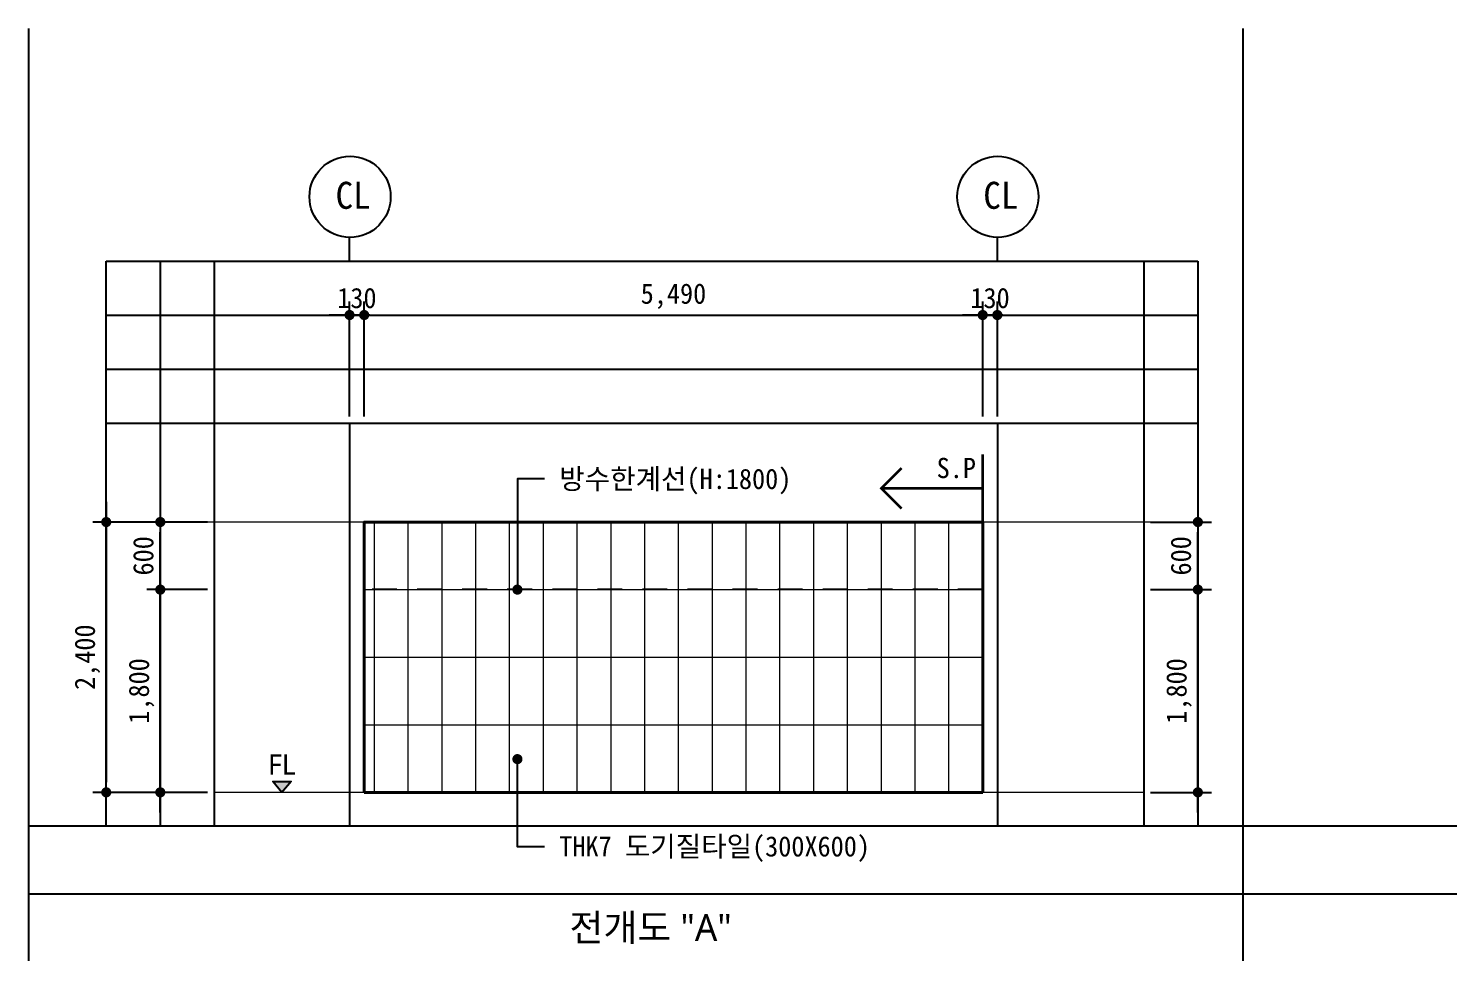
# Model space of a CAD drawing. Header units: millimetres. Extents: x -423835 to -174325, y -1379898 to -1311126.
# Drawn here: x -401793 to -389186, y -1354972 to -1346766 of the extents above; entities that cross this region are included whole.
import ezdxf
from ezdxf.enums import TextEntityAlignment as Align

# ---------------------------------------------------------------- set-up
doc = ezdxf.new("R2010")
doc.units = ezdxf.units.MM
doc.header["$LTSCALE"] = 100
doc.header["$MEASUREMENT"] = 0
doc.header["$PDSIZE"] = -10
doc.linetypes.add('HID', pattern=[2, 1.1, -0.9])
doc.layers.get('0').update_dxf_attribs({"linetype": 'CONTINUOUS'})
doc.layers.get('Defpoints').update_dxf_attribs({"color": 153, "linetype": 'CONTINUOUS'})
for name, color, linetype, lineweight in [('A-AXIS-BUBL', 7, 'CONTINUOUS', 25), ('A-ELEV-LIN1', 2, 'CONTINUOUS', 40), ('A-MKXS-TEXT1', 3, 'CONTINUOUS', 25), ('A-WAXK-PATT', 8, 'CONTINUOUS', 18), ('A-XXXX-FIN2', 6, 'CONTINUOUS', 20), ('A-XXXX-SYMB', 7, 'CONTINUOUS', 25), ('A-XXXX-TXT2', 3, 'CONTINUOUS', 25)]:
    doc.layers.add(name, color=color, linetype=linetype, lineweight=lineweight)
for name, color, linetype in [('A-DIMS', 7, 'CONTINUOUS'), ('A-MKXS-LEAD', 7, 'CONTINUOUS'), ('AA-AXIS-LINE-1', 1, 'CONTINUOUS'), ('IN-F-PAT', 8, 'CONTINUOUS'), ('IN-TEXT-FIN', 3, 'CONTINUOUS'), ('방수', 7, 'HID')]:
    doc.layers.add(name, color=color, linetype=linetype)
doc.layers.add('A-XXXX-NPLT', color=144, linetype='CONTINUOUS', lineweight=0, plot=False)
doc.styles.add('HY울릉도L', font='')
doc.styles.add('돋움체', font='')
doc.styles.add('맑은 고딕', font='malgun.ttf')
doc.styles.add('맑은고딕', font='malgun.ttf')
doc.styles.get('HY울릉도L').set_extended_font_data('HYwulM')
doc.styles.get('돋움체').set_extended_font_data('DotumChe')
doc.dimstyles.new('CDIM', dxfattribs={"dimtxt": 3, "dimasz": 1.5, "dimexe": 2, "dimexo": 1, "dimgap": 1, "dimtad": 1, "dimdec": 0, "dimrnd": 0.5, "dimzin": 0, "dimdsep": 32, "dimlunit": 6, "dimtxsty": 'HY울릉도L', "dimblk1": '_CIDOT', "dimblk2": '_CIDOT', "dimsah": 1, "dimcen": 5.5, "dimclrd": 2, "dimclre": 2, "dimclrt": 7, "dimadec": 0, "dimazin": 0, "dimtfac": 1, "dimtdec": 0, "dimtix": 1, "dimtmove": 2, "dimatfit": 1, "dimldrblk": '_CIDOT', "dimfxl": 1, "dimtolj": 1, "dimtzin": 0, "dimlwd": -1, "dimarcsym": 0})

# ---------------------------------------------------------------- blocks, each defined once
blk = doc.blocks.new('_CIDOT')
at = {"color": 0, "linetype": 'ByBlock'}
blk.add_line((2, 0), (-1, 0), dxfattribs=at)
at = {"color": 0, "linetype": 'ByBlock', "const_width": 0.5}
blk.add_lwpolyline([(-0.25, 0, 1), (0.25, 0, 1)], format="xyb", close=True, dxfattribs=at)
blk = doc.blocks.new('*D395')
at = {"layer": 'A-DIMS', "lineweight": -2, "transparency": 16777216}
for p, q in [((-400202, -1351149), (-401222, -1351149)), ((-400202, -1353549), (-401222, -1353549))]:
    blk.add_line(p, q, dxfattribs=at)
at = {"layer": 'A-DIMS', "transparency": 16777216}
blk.add_line((-401102, -1351239), (-401102, -1353459), dxfattribs=at)
at = {"layer": 'Defpoints', "color": 0, "transparency": 16777216}
for p in [(-400142, -1351149), (-401102, -1353549), (-400142, -1353549)]:
    blk.add_point(p, dxfattribs=at)
at = {"layer": 'A-DIMS', "transparency": 16777216, "xscale": 90, "yscale": 90, "zscale": 90}
for p, rotation in [((-401102, -1351149), 90), ((-401102, -1353549), 270)]:
    blk.add_blockref('_CIDOT', p, dxfattribs=dict(at, rotation=rotation))
at = {"layer": 'A-DIMS', "color": 3, "transparency": 16777216, "insert": (-401269, -1352349), "char_height": 180, "attachment_point": 5, "rotation": 90, "style": '돋움체'}
blk.add_mtext('\\A1;2,400', dxfattribs=at)
blk = doc.blocks.new('*D396')
at = {"layer": 'A-DIMS', "lineweight": -2, "transparency": 16777216}
for p, q in [((-400202, -1351749), (-400742, -1351749)), ((-400202, -1353549), (-400742, -1353549))]:
    blk.add_line(p, q, dxfattribs=at)
at = {"layer": 'A-DIMS', "transparency": 16777216}
blk.add_line((-400622, -1353459), (-400622, -1351839), dxfattribs=at)
at = {"layer": 'Defpoints', "color": 0, "transparency": 16777216}
for p in [(-400622, -1351749), (-400142, -1351749), (-400142, -1353549)]:
    blk.add_point(p, dxfattribs=at)
at = {"layer": 'A-DIMS', "transparency": 16777216, "xscale": 90, "yscale": 90, "zscale": 90}
for p, rotation in [((-400622, -1351749), 90), ((-400622, -1353549), 270)]:
    blk.add_blockref('_CIDOT', p, dxfattribs=dict(at, rotation=rotation))
at = {"layer": 'A-DIMS', "color": 3, "transparency": 16777216, "insert": (-400789, -1352649), "char_height": 180, "attachment_point": 5, "rotation": 90, "style": '돋움체'}
blk.add_mtext('\\A1;1,800', dxfattribs=at)
blk = doc.blocks.new('*D397')
at = {"layer": 'A-DIMS', "lineweight": -2, "transparency": 16777216}
for p, q in [((-400202, -1351149), (-400742, -1351149)), ((-400202, -1351749), (-400742, -1351749))]:
    blk.add_line(p, q, dxfattribs=at)
at = {"layer": 'A-DIMS', "transparency": 16777216}
blk.add_line((-400622, -1351659), (-400622, -1351239), dxfattribs=at)
at = {"layer": 'Defpoints', "color": 0, "transparency": 16777216}
for p in [(-400622, -1351149), (-400142, -1351149), (-400142, -1351749)]:
    blk.add_point(p, dxfattribs=at)
at = {"layer": 'A-DIMS', "transparency": 16777216, "xscale": 90, "yscale": 90, "zscale": 90}
for p, rotation in [((-400622, -1351149), 90), ((-400622, -1351749), 270)]:
    blk.add_blockref('_CIDOT', p, dxfattribs=dict(at, rotation=rotation))
at = {"layer": 'A-DIMS', "color": 3, "transparency": 16777216, "insert": (-400772, -1351449), "char_height": 180, "attachment_point": 5, "rotation": 90, "style": '돋움체'}
blk.add_mtext('\\A1;600', dxfattribs=at)
blk = doc.blocks.new('*D398')
at = {"layer": 'A-DIMS', "lineweight": -2, "transparency": 16777216}
for p, q in [((-391832, -1351749), (-391292, -1351749)), ((-391832, -1353549), (-391292, -1353549))]:
    blk.add_line(p, q, dxfattribs=at)
at = {"layer": 'A-DIMS', "transparency": 16777216}
blk.add_line((-391412, -1353459), (-391412, -1351839), dxfattribs=at)
at = {"layer": 'Defpoints', "color": 0, "transparency": 16777216}
for p in [(-391892, -1351749), (-391412, -1351749), (-391892, -1353549)]:
    blk.add_point(p, dxfattribs=at)
at = {"layer": 'A-DIMS', "transparency": 16777216, "xscale": 90, "yscale": 90, "zscale": 90}
for p, rotation in [((-391412, -1351749), 90), ((-391412, -1353549), 270)]:
    blk.add_blockref('_CIDOT', p, dxfattribs=dict(at, rotation=rotation))
at = {"layer": 'A-DIMS', "color": 3, "transparency": 16777216, "insert": (-391579, -1352649), "char_height": 180, "attachment_point": 5, "rotation": 90, "style": '돋움체'}
blk.add_mtext('\\A1;1,800', dxfattribs=at)
blk = doc.blocks.new('*D399')
at = {"layer": 'A-DIMS', "lineweight": -2, "transparency": 16777216}
for p, q in [((-391832, -1351149), (-391292, -1351149)), ((-391832, -1351749), (-391292, -1351749))]:
    blk.add_line(p, q, dxfattribs=at)
at = {"layer": 'A-DIMS', "transparency": 16777216}
blk.add_line((-391412, -1351659), (-391412, -1351239), dxfattribs=at)
at = {"layer": 'Defpoints', "color": 0, "transparency": 16777216}
for p in [(-391892, -1351149), (-391412, -1351149), (-391892, -1351749)]:
    blk.add_point(p, dxfattribs=at)
at = {"layer": 'A-DIMS', "transparency": 16777216, "xscale": 90, "yscale": 90, "zscale": 90}
for p, rotation in [((-391412, -1351149), 90), ((-391412, -1351749), 270)]:
    blk.add_blockref('_CIDOT', p, dxfattribs=dict(at, rotation=rotation))
at = {"layer": 'A-DIMS', "color": 3, "transparency": 16777216, "insert": (-391562, -1351449), "char_height": 180, "attachment_point": 5, "rotation": 90, "style": '돋움체'}
blk.add_mtext('\\A1;600', dxfattribs=at)
blk = doc.blocks.new('*D400')
at = {"layer": 'A-DIMS', "lineweight": -2, "transparency": 16777216}
for p, q in [((-398812, -1350131), (-398812, -1349191)), ((-393322, -1350211), (-393322, -1349191))]:
    blk.add_line(p, q, dxfattribs=at)
at = {"layer": 'A-DIMS', "transparency": 16777216}
blk.add_line((-398722, -1349311), (-393412, -1349311), dxfattribs=at)
at = {"layer": 'Defpoints', "color": 0, "transparency": 16777216}
for p in [(-393322, -1349311), (-398812, -1350191), (-393322, -1350271)]:
    blk.add_point(p, dxfattribs=at)
at = {"layer": 'A-DIMS', "transparency": 16777216, "xscale": 90, "yscale": 90, "zscale": 90, "rotation": 180}
blk.add_blockref('_CIDOT', (-398812, -1349311), dxfattribs=at)
at = {"layer": 'A-DIMS', "transparency": 16777216, "xscale": 90, "yscale": 90, "zscale": 90}
blk.add_blockref('_CIDOT', (-393322, -1349311), dxfattribs=at)
at = {"layer": 'A-DIMS', "color": 3, "transparency": 16777216, "insert": (-396067, -1349144), "char_height": 180, "attachment_point": 5, "style": '돋움체'}
blk.add_mtext('\\A1;5,490', dxfattribs=at)
blk = doc.blocks.new('*D401')
at = {"layer": 'A-DIMS', "lineweight": -2, "transparency": 16777216}
for p, q in [((-398942, -1350211), (-398942, -1349191)), ((-398812, -1350211), (-398812, -1349191))]:
    blk.add_line(p, q, dxfattribs=at)
at = {"layer": 'A-DIMS', "transparency": 16777216}
for p, q in [((-399032, -1349311), (-399122, -1349311)), ((-398942, -1349311), (-398812, -1349311)), ((-398722, -1349311), (-398632, -1349311))]:
    blk.add_line(p, q, dxfattribs=at)
at = {"layer": 'Defpoints', "color": 0, "transparency": 16777216}
for p in [(-398812, -1349311), (-398942, -1350271), (-398812, -1350271)]:
    blk.add_point(p, dxfattribs=at)
at = {"layer": 'A-DIMS', "transparency": 16777216, "xscale": 90, "yscale": 90, "zscale": 90}
blk.add_blockref('_CIDOT', (-398942, -1349311), dxfattribs=at)
at = {"layer": 'A-DIMS', "transparency": 16777216, "xscale": 90, "yscale": 90, "zscale": 90, "rotation": 180}
blk.add_blockref('_CIDOT', (-398812, -1349311), dxfattribs=at)
at = {"layer": 'A-DIMS', "color": 3, "transparency": 16777216, "insert": (-398877, -1349161), "char_height": 180, "attachment_point": 5, "style": '돋움체'}
blk.add_mtext('\\A1;130', dxfattribs=at)
blk = doc.blocks.new('*D402')
at = {"layer": 'A-DIMS', "lineweight": -2, "transparency": 16777216}
for p, q in [((-393322, -1350211), (-393322, -1349191)), ((-393192, -1350211), (-393192, -1349191))]:
    blk.add_line(p, q, dxfattribs=at)
at = {"layer": 'A-DIMS', "transparency": 16777216}
for p, q in [((-393412, -1349311), (-393502, -1349311)), ((-393322, -1349311), (-393192, -1349311)), ((-393102, -1349311), (-393012, -1349311))]:
    blk.add_line(p, q, dxfattribs=at)
at = {"layer": 'Defpoints', "color": 0, "transparency": 16777216}
for p in [(-393192, -1349311), (-393322, -1350271), (-393192, -1350271)]:
    blk.add_point(p, dxfattribs=at)
at = {"layer": 'A-DIMS', "transparency": 16777216, "xscale": 90, "yscale": 90, "zscale": 90}
blk.add_blockref('_CIDOT', (-393322, -1349311), dxfattribs=at)
at = {"layer": 'A-DIMS', "transparency": 16777216, "xscale": 90, "yscale": 90, "zscale": 90, "rotation": 180}
blk.add_blockref('_CIDOT', (-393192, -1349311), dxfattribs=at)
at = {"layer": 'A-DIMS', "color": 3, "transparency": 16777216, "insert": (-393257, -1349161), "char_height": 180, "attachment_point": 5, "style": '돋움체'}
blk.add_mtext('\\A1;130', dxfattribs=at)

msp = doc.modelspace()

# ---------------------------------------------------------------- hatches: boundary and pattern name
at = {"layer": 'A-WAXK-PATT'}
h = msp.add_hatch(dxfattribs=at)
h.set_pattern_fill('벽타일63', color=256, angle=90)
h.set_pattern_definition([(90, (-393321.67, -1353549.08), (-300, 2e-14), []), (180, (-393321.7, -1353549.1), (-7e-14, -600), [])])
h.paths.add_polyline_path([(-393321.7, -1351149.1), (-398811.7, -1351149.1), (-398811.7, -1353549.1), (-393321.7, -1353549.1)])
at = {"layer": 'A-XXXX-SYMB'}
msp.add_hatch(color=256, dxfattribs=at).paths.add_polyline_path([(-399542.1, -1353549.1), (-399622.7, -1353453.1), (-399461.6, -1353453.1)])

# ---------------------------------------------------------------- linework, layer by layer
at = {"color": 3, "ltscale": 2}
for p, q in [((-401792.9, -1346766.1), (-401792.9, -1379898.1)), ((-391011.7, -1346766.1), (-391011.7, -1379898.1)), ((-401792.9, -1354449.1), (-379750.4, -1354449.1))]:
    msp.add_line(p, q, dxfattribs=at)
at = {"layer": 'A-AXIS-BUBL', "ltscale": 0.2}
for p, q in [((-398941.7, -1348831.3), (-398941.7, -1348621.3)), ((-393191.7, -1348831.3), (-393191.7, -1348621.3))]:
    msp.add_line(p, q, dxfattribs=at)
for centre in [(-398938.1, -1348261.3), (-393188.1, -1348261.3)]:
    msp.add_circle(centre, 360, dxfattribs=at)
at = {"layer": 'A-ELEV-LIN1'}
msp.add_line((-398811.7, -1353549.1), (-393321.7, -1353549.1), dxfattribs=at)
msp.add_lwpolyline([(-393321.7, -1353549.1), (-393321.7, -1351149.1), (-398811.7, -1351149.1), (-398811.7, -1353549.1)], dxfattribs=at)
at = {"layer": 'A-MKXS-LEAD'}
for points in [[(-397212.1, -1350765.8), (-397452.1, -1350765.8), (-397452.1, -1351771.6)], [(-397212.1, -1354032.3), (-397452.1, -1354032.3), (-397452.1, -1353254.1)]]:
    msp.add_lwpolyline(points, dxfattribs=at)
at = {"layer": 'A-MKXS-LEAD', "const_width": 45}
for points in [[(-397474.6, -1351749.1, 1), (-397429.6, -1351749.1, 1)], [(-397474.6, -1353254.1, -1), (-397429.6, -1353254.1, -1)]]:
    msp.add_lwpolyline(points, format="xyb", close=True, dxfattribs=at)
at = {"layer": 'A-WAXK-PATT'}
msp.add_lwpolyline([(-393321.7, -1353549.1), (-393321.7, -1351149.1)], dxfattribs=at)
at = {"layer": 'A-XXXX-FIN2'}
msp.add_line((-391891.7, -1353549.1), (-400141.7, -1353549.1), dxfattribs=at)
at = {"layer": 'A-XXXX-NPLT'}
msp.add_line((-391721.7, -1351149.1), (-401071.7, -1351149.1), dxfattribs=at)
at = {"layer": 'A-XXXX-SYMB'}
msp.add_lwpolyline([(-399542.1, -1353549.1), (-399622.7, -1353453.1), (-399461.6, -1353453.1), (-399542.1, -1353549.1)], dxfattribs=at)
at = {"layer": 'AA-AXIS-LINE-1'}
for p, q in [((-398941.7, -1350271.3), (-398941.7, -1353849.1)), ((-393191.7, -1350271.3), (-393191.7, -1353849.1))]:
    msp.add_line(p, q, dxfattribs=at)
at = {"layer": 'Defpoints'}
for p, q in [((-401101.7, -1353849.1), (-401101.7, -1348831.3)), ((-401101.7, -1348831.3), (-391411.7, -1348831.3)), ((-400621.7, -1353849.1), (-400621.7, -1348831.3)), ((-400141.7, -1353849.1), (-400141.7, -1348831.3)), ((-391891.7, -1348831.3), (-391891.7, -1353849.1)), ((-391411.7, -1348831.3), (-391411.7, -1353849.1)), ((-401101.7, -1349311.3), (-391411.7, -1349311.3)), ((-401101.7, -1349791.3), (-391411.7, -1349791.3)), ((-401101.7, -1350271.3), (-391411.7, -1350271.3)), ((-380230.4, -1353849.1), (-401792.9, -1353849.1))]:
    msp.add_line(p, q, dxfattribs=at)
at = {"layer": 'IN-F-PAT', "color": 2, "const_width": 22.5}
for points in [[(-393321.7, -1351149.1), (-393321.7, -1350549.1)], [(-394041.7, -1350669.1), (-394221.7, -1350849.1), (-394041.7, -1351029.1)], [(-393321.7, -1350849.1), (-394221.7, -1350849.1)]]:
    msp.add_lwpolyline(points, dxfattribs=at)
at = {"layer": '방수', "color": 2, "ltscale": 2}
msp.add_lwpolyline([(-393321.7, -1351749.1), (-398811.7, -1351749.1)], dxfattribs=at)

# ---------------------------------------------------------------- texts
at = {"layer": 'A-MKXS-TEXT1', "style": '돋움체'}
for s, p in [('방수한계선(H:1800)', (-397080.5, -1350765.8)), ('THK7 도기질타일(300X600)', (-397080.5, -1354028.5))]:
    msp.add_text(s, height=180, dxfattribs=at).set_placement(p, align=Align.MIDDLE_LEFT)
at = {"layer": 'A-MKXS-TEXT1', "style": '맑은고딕'}
msp.add_text('FL', height=180, dxfattribs=at).set_placement((-399542.1, -1353391.2), align=Align.CENTER)
at = {"layer": 'A-XXXX-TXT2', "ltscale": 0.2, "style": '돋움체'}
for p in [(-398911, -1348248.1), (-393161, -1348248.1)]:
    msp.add_text('CL', height=240, dxfattribs=at).set_placement(p, align=Align.MIDDLE)
at = {"layer": 'A-XXXX-TXT2', "style": '맑은 고딕'}
msp.add_text('전개도 "A"', height=240, dxfattribs=at).set_placement((-396269.6, -1354749.1), align=Align.MIDDLE_CENTER)
at = {"layer": 'IN-TEXT-FIN', "color": 2, "style": '돋움체'}
msp.add_text('S.P', height=180, dxfattribs=at).set_placement((-393381.7, -1350669.1), align=Align.MIDDLE_RIGHT)

# ---------------------------------------------------------------- dimensions: what is measured, and where the dimension line sits
at = {"layer": 'A-DIMS'}
for base, p1, p2, angle, picture, middle in [((-393321.7, -1349311.3), (-398811.7, -1350191.3), (-393321.7, -1350271.3), 180, '*D400', (-396066.7, -1349144.2)), ((-398811.7, -1349311.3), (-398941.7, -1350271.3), (-398811.7, -1350271.3), 180, '*D401', (-398876.7, -1349161.2)), ((-393191.7, -1349311.3), (-393321.7, -1350271.3), (-393191.7, -1350271.3), 180, '*D402', (-393256.7, -1349161.2)), ((-401101.7, -1353549.1), (-400141.7, -1351149.1), (-400141.7, -1353549.1), 90, '*D395', (-401268.8, -1352349.1)), ((-400621.7, -1351149.1), (-400141.7, -1351749.1), (-400141.7, -1351149.1), 90, '*D397', (-400771.8, -1351449.1)), ((-391411.7, -1351149.1), (-391891.7, -1351749.1), (-391891.7, -1351149.1), 90, '*D399', (-391561.8, -1351449.1)), ((-400621.7, -1351749.1), (-400141.7, -1353549.1), (-400141.7, -1351749.1), 90, '*D396', (-400788.8, -1352649.1)), ((-391411.7, -1351749.1), (-391891.7, -1353549.1), (-391891.7, -1351749.1), 90, '*D398', (-391578.8, -1352649.1))]:
    dim = msp.add_linear_dim(base=base, p1=p1, p2=p2, angle=angle, dimstyle='CDIM', override={"dimscale": 60, "dimtxsty": '돋움체', "dimclrd": 256, "dimclre": 256, "dimclrt": 3}, dxfattribs=at)
    dim.commit()
    dim.dimension.update_dxf_attribs({"geometry": picture, "text_midpoint": middle})

doc.saveas('drawing.dxf')
